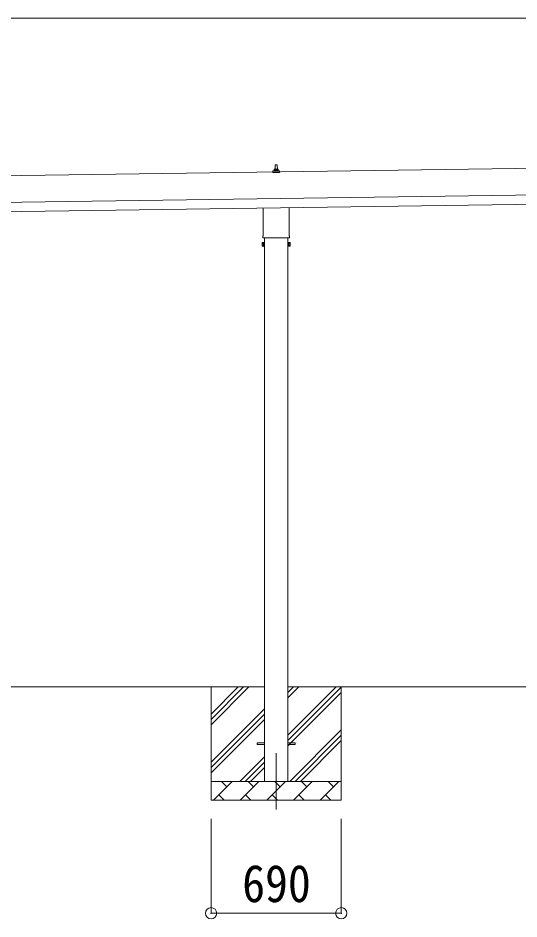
# Model space of a CAD drawing. Units: millimetres at full size, sheet at 1:60; details may follow other scales. Extents: x -16864 to 16864, y -11640 to 11640.
# Drawn here: x 2117 to 4773, y -8693 to -3921 of the extents above; entities that cross this region are included whole.
import ezdxf
from ezdxf.enums import TextEntityAlignment as Align

# ---------------------------------------------------------------- set-up
doc = ezdxf.new("R2010")
doc.units = ezdxf.units.MM
doc.header["$LTSCALE"] = 60
doc.header["$PDMODE"] = 32
doc.header["$PDSIZE"] = 60
doc.linetypes.add('CHAIN1', pattern=[8, 5, -1, 1, -1])
for name, color, linetype, lineweight in [('0-1_Defpoints', 7, 'CHAIN1', 9), ('0-2_TEXT1', 4, 'Continuous', 9), ('0-3_SHAPE', 7, 'Continuous', 9), ('0-8_TABLE1', 6, 'Continuous', 9)]:
    doc.layers.add(name, color=color, linetype=linetype, lineweight=lineweight)
doc.styles.add('ＭＳ ゴシック', font='')
doc.styles.get('ＭＳ ゴシック').set_extended_font_data('MS Gothic')

msp = doc.modelspace()

# ---------------------------------------------------------------- linework, layer by layer
at = {"layer": '0-1_Defpoints'}
msp.add_line((3485.56, -7813.9), (3485.56, -8162.9), dxfattribs=at)
at = {"layer": '0-2_TEXT1'}
for p, q in [((6163.31, -4698.52), (798.36, -4775.17)), ((3479.87, -4723.93), (3480.59, -4700.4)), ((3481.59, -4699.43), (3490.14, -4699.43)), ((3491.14, -4700.4), (3491.87, -4723.93)), ((3467.62, -4739.43), (3467.62, -4731.71)), ((3504.12, -4739.43), (3467.62, -4739.43)), ((3468, -4730.93), (3503.73, -4730.93)), ((3468.38, -4730.74), (3475.1, -4729.11)), ((3475.48, -4728.93), (3496.25, -4728.93)), ((3475.87, -4728.14), (3475.87, -4723.93)), ((3476.87, -4723.93), (3494.87, -4723.93)), ((3495.87, -4728.14), (3495.87, -4723.93)), ((3503.35, -4730.74), (3496.63, -4729.11)), ((3504.12, -4739.43), (3504.12, -4731.71)), ((800.36, -4915.15), (6165.31, -4838.51)), ((801.07, -4965.15), (6166.02, -4888.5)), ((3417.26, -5073.41), (3417.26, -4927.77)), ((3553.86, -4925.82), (3553.86, -5073.41)), ((3415.56, -5082.19), (3415.56, -5076.69)), ((3553.5, -5085.69), (3417.62, -5085.69)), ((3423.06, -5085.69), (3423.06, -7963.9)), ((3548.06, -7963.9), (3548.06, -5085.69)), ((3555.56, -5076.69), (3555.56, -5082.19)), ((3411.56, -5111.69), (3412.32, -5110.37)), ((3411.56, -5111.69), (3411.56, -5128.69)), ((3411.56, -5128.69), (3412.32, -5130)), ((3418.56, -5115.28), (3412.32, -5115.28)), ((3418.56, -5125.09), (3412.32, -5125.09)), ((3418.56, -5130), (3412.32, -5130)), ((3421.06, -5129.39), (3418.56, -5129.39)), ((3550.06, -5129.39), (3552.56, -5129.39)), ((3552.56, -5115.28), (3558.8, -5115.28)), ((3552.56, -5125.09), (3558.8, -5125.09)), ((3552.56, -5130), (3558.8, -5130)), ((3559.56, -5111.69), (3558.8, -5110.37)), ((3559.56, -5128.69), (3558.8, -5130)), ((3559.56, -5111.69), (3559.56, -5128.69)), ((3385.56, -7759.4), (3423.06, -7759.4)), ((3385.56, -7768.4), (3385.56, -7759.4)), ((3385.56, -7759.4), (3423.06, -7759.4)), ((3385.56, -7768.4), (3385.56, -7759.4)), ((3385.56, -7768.4), (3423.06, -7768.4)), ((3385.56, -7768.4), (3423.06, -7768.4)), ((3548.06, -7759.4), (3585.56, -7759.4)), ((3548.06, -7759.4), (3585.56, -7759.4)), ((3548.06, -7768.4), (3585.56, -7768.4)), ((3548.06, -7768.4), (3585.56, -7768.4)), ((3585.56, -7768.4), (3585.56, -7759.4)), ((3585.56, -7768.4), (3585.56, -7759.4))]:
    msp.add_line(p, q, dxfattribs=at)
for points in [[(3418.56, -5130), (3418.56, -5110.37), (3412.32, -5110.37)], [(3418.56, -5129.39), (3418.56, -5110.99), (3421.06, -5110.99)], [(3552.56, -5129.39), (3552.56, -5110.99), (3550.06, -5110.99)], [(3552.56, -5130), (3552.56, -5110.37), (3558.8, -5110.37)]]:
    msp.add_lwpolyline(points, dxfattribs=at)
for points in [[(3421.06, -5130.69), (3421.06, -5109.69), (3423.06, -5109.69), (3423.06, -5130.69)], [(3550.06, -5130.69), (3550.06, -5109.69), (3548.06, -5109.69), (3548.06, -5130.69)]]:
    msp.add_lwpolyline(points, close=True, dxfattribs=at)
for centre, radius, start, end in [((3479.95, -4724.56), 4.13, 90, 171.17633), ((3481.59, -4700.43), 1, 90, 178.60509), ((3489.2, -4723.93), 4.83, 133.60282, 180), ((3482.53, -4723.93), 4.83, 0, 46.39718), ((3490.14, -4700.43), 1, 1.39491, 90), ((3491.78, -4724.56), 4.13, 8.82367, 90), ((3468.62, -4731.71), 1, 103.62699, 180), ((3474.87, -4728.14), 1, 283.62699, 0), ((3476.87, -4724.93), 1, 90, 180), ((3494.87, -4724.93), 1, 0, 90), ((3496.87, -4728.14), 1, 180, 256.37301), ((3503.12, -4731.71), 1, 0, 76.37301), ((3419.56, -5076.69), 4, 125.09963, 180), ((3419.56, -5082.19), 4, 180, 194.47751), ((3419.56, -5082.19), 4, 194.47751, 241.04498), ((3551.56, -5082.19), 4, 298.95502, 345.52249), ((3551.56, -5076.69), 4, 0, 54.90037), ((3551.56, -5082.19), 4, 345.52249, 0), ((3415.9, -5112.82), 4.34, 145.61575, 214.38425), ((3427.8, -5120.19), 16.24, 162.41205, 197.58795), ((3415.9, -5127.55), 4.34, 145.61575, 214.38425), ((3555.21, -5112.82), 4.34, 325.61575, 34.38425), ((3543.32, -5120.19), 16.24, 342.41205, 17.58795), ((3555.21, -5127.55), 4.34, 325.61575, 34.38425)]:
    msp.add_arc(centre, radius, start, end, dxfattribs=at)
at = {"layer": '0-3_SHAPE'}
for p, q in [((3423.06, -7463.9), (1748.06, -7463.9)), ((3140.56, -7463.9), (3140.56, -8063.9)), ((3140.56, -7607.38), (3284.04, -7463.9)), ((3140.56, -7635.67), (3312.33, -7463.9)), ((3140.56, -7663.95), (3340.61, -7463.9)), ((5223.06, -7463.9), (3548.06, -7463.9)), ((3548.06, -7492.72), (3576.88, -7463.9)), ((3548.06, -7521.01), (3605.17, -7463.9)), ((3548.06, -7719), (3803.16, -7463.9)), ((3548.06, -7747.28), (3830.56, -7464.78)), ((3830.56, -7463.9), (3830.56, -8063.9)), ((3548.06, -7775.57), (3830.56, -7493.07)), ((3140.56, -7861.94), (3423.06, -7579.44)), ((3140.56, -7890.22), (3423.06, -7607.72)), ((3140.56, -7918.51), (3423.06, -7636.01)), ((3557.72, -7963.9), (3830.56, -7691.06)), ((3586, -7963.9), (3830.56, -7719.34)), ((3614.29, -7963.9), (3830.56, -7747.63)), ((3293.16, -7963.9), (3423.06, -7834)), ((3321.44, -7963.9), (3423.06, -7862.28)), ((3349.73, -7963.9), (3423.06, -7890.57)), ((3140.56, -7963.9), (3830.56, -7963.9)), ((3152.72, -8063.9), (3252.72, -7963.9)), ((3224.16, -7992.45), (3195.61, -7963.9)), ((3294.14, -8063.9), (3394.14, -7963.9)), ((3365.58, -7992.45), (3337.03, -7963.9)), ((3435.56, -8063.9), (3535.56, -7963.9)), ((3507.01, -7992.45), (3478.45, -7963.9)), ((3576.98, -8063.9), (3676.98, -7963.9)), ((3648.43, -7992.45), (3619.87, -7963.9)), ((3718.4, -8063.9), (3818.4, -7963.9)), ((3789.85, -7992.45), (3761.3, -7963.9)), ((3830.56, -8063.9), (3140.56, -8063.9)), ((3181.27, -8035.35), (3209.82, -8063.9)), ((3322.69, -8035.35), (3351.24, -8063.9)), ((3464.11, -8035.35), (3492.67, -8063.9)), ((3605.53, -8035.35), (3634.09, -8063.9)), ((3746.96, -8035.35), (3775.51, -8063.9))]:
    msp.add_line(p, q, dxfattribs=at)
at = {"layer": '0-8_TABLE1'}
for p, q in [((11606.27, -3921.26), (767.34, -3921.26)), ((3140.56, -8662.9), (3140.56, -8162.9)), ((3830.56, -8662.9), (3830.56, -8162.9)), ((3140.56, -8662.9), (3830.56, -8662.9))]:
    msp.add_line(p, q, dxfattribs=at)
for p in [(3140.56, -8662.9), (3830.56, -8662.9)]:
    msp.add_point(p, dxfattribs=at)

# ---------------------------------------------------------------- texts
at = {"layer": '0-8_TABLE1', "color": 7, "style": 'ＭＳ ゴシック', "width": 0.9}
msp.add_text('690', height=197.9, dxfattribs=at).set_placement((3305.56, -8662.9), align=Align.BOTTOM_LEFT)

doc.saveas('drawing.dxf')
